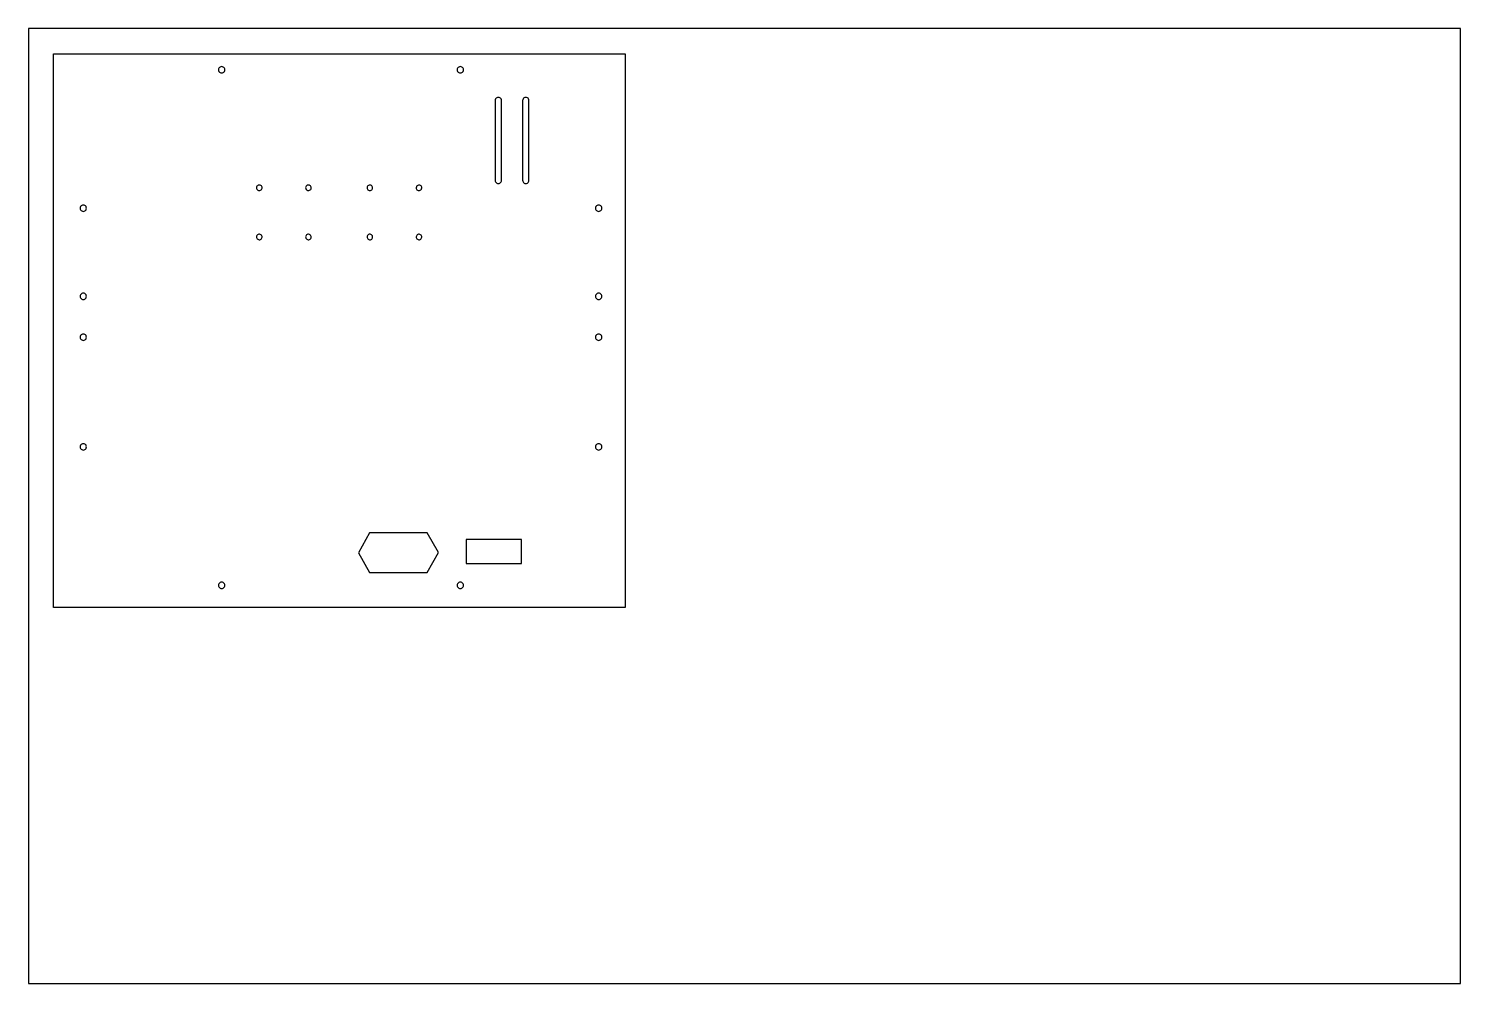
# Model space of a CAD drawing. Extents: x 1.8 to 91.8, y 1.1 to 61.1.
import ezdxf

# ---------------------------------------------------------------- set-up
doc = ezdxf.new("R2010")
doc.units = 0
doc.header["$MEASUREMENT"] = 0
doc.layers.add('Group#92', color=7, linetype='Continuous')

msp = doc.modelspace()

# ---------------------------------------------------------------- linework, layer by layer
at = {"ltscale": 0.1}
for p, q in [((1.83, 61.121), (1.83, 1.121)), ((91.83, 61.121), (1.83, 61.121)), ((91.83, 1.121), (91.83, 61.121)), ((91.83, 61.121), (91.83, 61.121)), ((1.83, 1.121), (91.83, 1.121))]:
    msp.add_line(p, q, dxfattribs=at)
at = {"layer": 'Group#92', "ltscale": 0.1}
for points in [[(39.339, 59.536, -0.4), (39.339, 24.736, -0.4), (3.399, 24.736, -0.4), (3.399, 59.536, -0.4), (39.339, 59.536, -0.4)], [(13.864, 58.709, -0.4), (13.823, 58.678, -0.4), (13.791, 58.636, -0.4), (13.771, 58.588, -0.4), (13.764, 58.536, -0.4), (13.771, 58.484, -0.4), (13.791, 58.436, -0.4), (13.823, 58.395, -0.4), (13.864, 58.363, -0.4), (13.912, 58.343, -0.4), (13.964, 58.336, -0.4), (14.016, 58.343, -0.4), (14.064, 58.363, -0.4), (14.105, 58.395, -0.4), (14.137, 58.436, -0.4), (14.157, 58.484, -0.4), (14.164, 58.536, -0.4), (14.157, 58.588, -0.4), (14.137, 58.636, -0.4), (14.105, 58.678, -0.4), (14.064, 58.709, -0.4), (14.016, 58.729, -0.4), (13.964, 58.736, -0.4), (13.912, 58.729, -0.4), (13.864, 58.709, -0.4)], [(28.764, 58.536, -0.4), (28.771, 58.484, -0.4), (28.791, 58.436, -0.4), (28.823, 58.395, -0.4), (28.864, 58.363, -0.4), (28.912, 58.343, -0.4), (28.964, 58.336, -0.4), (29.016, 58.343, -0.4), (29.064, 58.363, -0.4), (29.105, 58.395, -0.4), (29.137, 58.436, -0.4), (29.157, 58.484, -0.4), (29.164, 58.536, -0.4), (29.157, 58.588, -0.4), (29.137, 58.636, -0.4), (29.105, 58.678, -0.4), (29.064, 58.709, -0.4), (29.016, 58.729, -0.4), (28.964, 58.736, -0.4), (28.912, 58.729, -0.4), (28.864, 58.709, -0.4), (28.823, 58.678, -0.4), (28.791, 58.636, -0.4), (28.771, 58.588, -0.4), (28.764, 58.536, -0.4)], [(31.159, 56.652, -0.4), (31.152, 56.601, -0.4), (31.152, 51.591, -0.4), (31.159, 51.539, -0.4), (31.179, 51.491, -0.4), (31.211, 51.449, -0.4), (31.252, 51.417, -0.4), (31.3, 51.397, -0.4), (31.352, 51.391, -0.4), (31.404, 51.397, -0.4), (31.452, 51.417, -0.4), (31.493, 51.449, -0.4), (31.525, 51.491, -0.4), (31.545, 51.539, -0.4), (31.552, 51.591, -0.4), (31.552, 56.601, -0.4), (31.545, 56.652, -0.4), (31.525, 56.701, -0.4), (31.493, 56.742, -0.4), (31.452, 56.774, -0.4), (31.404, 56.794, -0.4), (31.352, 56.801, -0.4), (31.3, 56.794, -0.4), (31.252, 56.774, -0.4), (31.211, 56.742, -0.4), (31.179, 56.701, -0.4), (31.159, 56.652, -0.4)], [(32.889, 56.652, -0.4), (32.882, 56.601, -0.4), (32.882, 51.591, -0.4), (32.889, 51.539, -0.4), (32.909, 51.491, -0.4), (32.941, 51.449, -0.4), (32.982, 51.417, -0.4), (33.03, 51.397, -0.4), (33.082, 51.391, -0.4), (33.134, 51.397, -0.4), (33.182, 51.417, -0.4), (33.223, 51.449, -0.4), (33.255, 51.491, -0.4), (33.275, 51.539, -0.4), (33.282, 51.591, -0.4), (33.282, 56.601, -0.4), (33.275, 56.652, -0.4), (33.255, 56.701, -0.4), (33.223, 56.742, -0.4), (33.182, 56.774, -0.4), (33.134, 56.794, -0.4), (33.082, 56.801, -0.4), (33.03, 56.794, -0.4), (32.982, 56.774, -0.4), (32.941, 56.742, -0.4), (32.909, 56.701, -0.4), (32.889, 56.652, -0.4)], [(16.405, 50.96, -0.4), (16.444, 50.985, -0.4), (16.474, 51.019, -0.4), (16.494, 51.06, -0.4), (16.504, 51.105, -0.4), (16.501, 51.151, -0.4), (16.486, 51.194, -0.4), (16.461, 51.232, -0.4), (16.427, 51.262, -0.4), (16.386, 51.283, -0.4), (16.341, 51.292, -0.4), (16.296, 51.289, -0.4), (16.252, 51.275, -0.4), (16.214, 51.25, -0.4), (16.184, 51.216, -0.4), (16.164, 51.175, -0.4), (16.154, 51.13, -0.4), (16.157, 51.084, -0.4), (16.172, 51.041, -0.4), (16.197, 51.003, -0.4), (16.231, 50.973, -0.4), (16.272, 50.952, -0.4), (16.316, 50.943, -0.4), (16.362, 50.946, -0.4), (16.405, 50.96, -0.4)], [(19.495, 50.96, -0.4), (19.534, 50.985, -0.4), (19.564, 51.019, -0.4), (19.584, 51.06, -0.4), (19.594, 51.105, -0.4), (19.591, 51.151, -0.4), (19.576, 51.194, -0.4), (19.551, 51.232, -0.4), (19.517, 51.262, -0.4), (19.476, 51.283, -0.4), (19.431, 51.292, -0.4), (19.386, 51.289, -0.4), (19.342, 51.275, -0.4), (19.304, 51.25, -0.4), (19.274, 51.216, -0.4), (19.254, 51.175, -0.4), (19.244, 51.13, -0.4), (19.247, 51.084, -0.4), (19.262, 51.041, -0.4), (19.287, 51.003, -0.4), (19.321, 50.973, -0.4), (19.362, 50.952, -0.4), (19.406, 50.943, -0.4), (19.452, 50.946, -0.4), (19.495, 50.96, -0.4)], [(23.397, 50.988, -0.4), (23.426, 51.023, -0.4), (23.446, 51.064, -0.4), (23.454, 51.109, -0.4), (23.45, 51.155, -0.4), (23.435, 51.198, -0.4), (23.408, 51.235, -0.4), (23.374, 51.265, -0.4), (23.332, 51.284, -0.4), (23.287, 51.292, -0.4), (23.242, 51.289, -0.4), (23.199, 51.273, -0.4), (23.161, 51.247, -0.4), (23.132, 51.212, -0.4), (23.112, 51.171, -0.4), (23.104, 51.126, -0.4), (23.108, 51.08, -0.4), (23.123, 51.037, -0.4), (23.149, 51, -0.4), (23.184, 50.97, -0.4), (23.226, 50.951, -0.4), (23.271, 50.943, -0.4), (23.316, 50.947, -0.4), (23.359, 50.962, -0.4), (23.397, 50.988, -0.4)], [(26.487, 50.988, -0.4), (26.516, 51.023, -0.4), (26.536, 51.064, -0.4), (26.544, 51.109, -0.4), (26.54, 51.155, -0.4), (26.525, 51.198, -0.4), (26.498, 51.235, -0.4), (26.464, 51.265, -0.4), (26.422, 51.284, -0.4), (26.377, 51.292, -0.4), (26.332, 51.289, -0.4), (26.289, 51.273, -0.4), (26.251, 51.247, -0.4), (26.222, 51.212, -0.4), (26.202, 51.171, -0.4), (26.194, 51.126, -0.4), (26.198, 51.08, -0.4), (26.213, 51.037, -0.4), (26.239, 51, -0.4), (26.274, 50.97, -0.4), (26.316, 50.951, -0.4), (26.361, 50.943, -0.4), (26.406, 50.947, -0.4), (26.449, 50.962, -0.4), (26.487, 50.988, -0.4)], [(5.316, 50.029, -0.4), (5.264, 50.036, -0.4), (5.212, 50.029, -0.4), (5.164, 50.009, -0.4), (5.123, 49.978, -0.4), (5.091, 49.936, -0.4), (5.071, 49.888, -0.4), (5.064, 49.836, -0.4), (5.071, 49.784, -0.4), (5.091, 49.736, -0.4), (5.123, 49.695, -0.4), (5.164, 49.663, -0.4), (5.212, 49.643, -0.4), (5.264, 49.636, -0.4), (5.316, 49.643, -0.4), (5.364, 49.663, -0.4), (5.405, 49.695, -0.4), (5.437, 49.736, -0.4), (5.457, 49.784, -0.4), (5.464, 49.836, -0.4), (5.457, 49.888, -0.4), (5.437, 49.936, -0.4), (5.405, 49.978, -0.4), (5.364, 50.009, -0.4), (5.316, 50.029, -0.4)], [(37.716, 50.029, -0.4), (37.664, 50.036, -0.4), (37.612, 50.029, -0.4), (37.564, 50.009, -0.4), (37.523, 49.978, -0.4), (37.491, 49.936, -0.4), (37.471, 49.888, -0.4), (37.464, 49.836, -0.4), (37.471, 49.784, -0.4), (37.491, 49.736, -0.4), (37.523, 49.695, -0.4), (37.564, 49.663, -0.4), (37.612, 49.643, -0.4), (37.664, 49.636, -0.4), (37.716, 49.643, -0.4), (37.764, 49.663, -0.4), (37.805, 49.695, -0.4), (37.837, 49.736, -0.4), (37.857, 49.784, -0.4), (37.864, 49.836, -0.4), (37.857, 49.888, -0.4), (37.837, 49.936, -0.4), (37.805, 49.978, -0.4), (37.764, 50.009, -0.4), (37.716, 50.029, -0.4)], [(16.405, 47.87, -0.4), (16.444, 47.895, -0.4), (16.474, 47.929, -0.4), (16.494, 47.97, -0.4), (16.504, 48.015, -0.4), (16.501, 48.061, -0.4), (16.486, 48.104, -0.4), (16.461, 48.142, -0.4), (16.427, 48.172, -0.4), (16.386, 48.193, -0.4), (16.341, 48.202, -0.4), (16.296, 48.199, -0.4), (16.252, 48.185, -0.4), (16.214, 48.16, -0.4), (16.184, 48.126, -0.4), (16.164, 48.085, -0.4), (16.154, 48.04, -0.4), (16.157, 47.994, -0.4), (16.172, 47.951, -0.4), (16.197, 47.913, -0.4), (16.231, 47.883, -0.4), (16.272, 47.862, -0.4), (16.316, 47.853, -0.4), (16.362, 47.856, -0.4), (16.405, 47.87, -0.4)], [(19.342, 48.185, -0.4), (19.304, 48.16, -0.4), (19.274, 48.126, -0.4), (19.254, 48.085, -0.4), (19.244, 48.04, -0.4), (19.247, 47.994, -0.4), (19.262, 47.951, -0.4), (19.287, 47.913, -0.4), (19.321, 47.883, -0.4), (19.362, 47.862, -0.4), (19.406, 47.853, -0.4), (19.452, 47.856, -0.4), (19.495, 47.87, -0.4), (19.534, 47.895, -0.4), (19.564, 47.929, -0.4), (19.584, 47.97, -0.4), (19.594, 48.015, -0.4), (19.591, 48.061, -0.4), (19.576, 48.104, -0.4), (19.551, 48.142, -0.4), (19.517, 48.172, -0.4), (19.476, 48.193, -0.4), (19.431, 48.202, -0.4), (19.386, 48.199, -0.4), (19.342, 48.185, -0.4)], [(23.203, 48.185, -0.4), (23.164, 48.16, -0.4), (23.134, 48.126, -0.4), (23.114, 48.085, -0.4), (23.104, 48.04, -0.4), (23.107, 47.994, -0.4), (23.122, 47.951, -0.4), (23.147, 47.913, -0.4), (23.181, 47.883, -0.4), (23.222, 47.862, -0.4), (23.266, 47.853, -0.4), (23.312, 47.856, -0.4), (23.355, 47.87, -0.4), (23.394, 47.895, -0.4), (23.424, 47.929, -0.4), (23.444, 47.97, -0.4), (23.454, 48.015, -0.4), (23.451, 48.061, -0.4), (23.436, 48.104, -0.4), (23.411, 48.142, -0.4), (23.377, 48.172, -0.4), (23.336, 48.193, -0.4), (23.291, 48.202, -0.4), (23.246, 48.199, -0.4), (23.203, 48.185, -0.4)], [(26.445, 47.87, -0.4), (26.484, 47.895, -0.4), (26.514, 47.929, -0.4), (26.534, 47.97, -0.4), (26.544, 48.015, -0.4), (26.541, 48.061, -0.4), (26.526, 48.104, -0.4), (26.501, 48.142, -0.4), (26.467, 48.172, -0.4), (26.426, 48.193, -0.4), (26.381, 48.202, -0.4), (26.336, 48.199, -0.4), (26.293, 48.185, -0.4), (26.254, 48.16, -0.4), (26.224, 48.126, -0.4), (26.204, 48.085, -0.4), (26.194, 48.04, -0.4), (26.197, 47.994, -0.4), (26.212, 47.951, -0.4), (26.237, 47.913, -0.4), (26.271, 47.883, -0.4), (26.312, 47.862, -0.4), (26.356, 47.853, -0.4), (26.402, 47.856, -0.4), (26.445, 47.87, -0.4)], [(5.091, 44.4, -0.4), (5.071, 44.351, -0.4), (5.064, 44.3, -0.4), (5.071, 44.248, -0.4), (5.091, 44.2, -0.4), (5.123, 44.158, -0.4), (5.164, 44.126, -0.4), (5.212, 44.106, -0.4), (5.264, 44.1, -0.4), (5.316, 44.106, -0.4), (5.364, 44.126, -0.4), (5.405, 44.158, -0.4), (5.437, 44.2, -0.4), (5.457, 44.248, -0.4), (5.464, 44.3, -0.4), (5.457, 44.351, -0.4), (5.437, 44.4, -0.4), (5.405, 44.441, -0.4), (5.364, 44.473, -0.4), (5.316, 44.493, -0.4), (5.264, 44.5, -0.4), (5.212, 44.493, -0.4), (5.164, 44.473, -0.4), (5.123, 44.441, -0.4), (5.091, 44.4, -0.4)], [(37.664, 44.5, -0.4), (37.612, 44.493, -0.4), (37.564, 44.473, -0.4), (37.523, 44.441, -0.4), (37.491, 44.4, -0.4), (37.471, 44.351, -0.4), (37.464, 44.3, -0.4), (37.471, 44.248, -0.4), (37.491, 44.2, -0.4), (37.523, 44.158, -0.4), (37.564, 44.126, -0.4), (37.612, 44.106, -0.4), (37.664, 44.1, -0.4), (37.716, 44.106, -0.4), (37.764, 44.126, -0.4), (37.805, 44.158, -0.4), (37.837, 44.2, -0.4), (37.857, 44.248, -0.4), (37.864, 44.3, -0.4), (37.857, 44.351, -0.4), (37.837, 44.4, -0.4), (37.805, 44.441, -0.4), (37.764, 44.473, -0.4), (37.716, 44.493, -0.4), (37.664, 44.5, -0.4)], [(5.123, 41.588, -0.4), (5.164, 41.556, -0.4), (5.212, 41.536, -0.4), (5.264, 41.53, -0.4), (5.316, 41.536, -0.4), (5.364, 41.556, -0.4), (5.405, 41.588, -0.4), (5.437, 41.63, -0.4), (5.457, 41.678, -0.4), (5.464, 41.73, -0.4), (5.457, 41.781, -0.4), (5.437, 41.83, -0.4), (5.405, 41.871, -0.4), (5.364, 41.903, -0.4), (5.316, 41.923, -0.4), (5.264, 41.93, -0.4), (5.212, 41.923, -0.4), (5.164, 41.903, -0.4), (5.123, 41.871, -0.4), (5.091, 41.83, -0.4), (5.071, 41.781, -0.4), (5.064, 41.73, -0.4), (5.071, 41.678, -0.4), (5.091, 41.63, -0.4), (5.123, 41.588, -0.4)], [(37.805, 41.871, -0.4), (37.764, 41.903, -0.4), (37.716, 41.923, -0.4), (37.664, 41.93, -0.4), (37.612, 41.923, -0.4), (37.564, 41.903, -0.4), (37.523, 41.871, -0.4), (37.491, 41.83, -0.4), (37.471, 41.781, -0.4), (37.464, 41.73, -0.4), (37.471, 41.678, -0.4), (37.491, 41.63, -0.4), (37.523, 41.588, -0.4), (37.564, 41.556, -0.4), (37.612, 41.536, -0.4), (37.664, 41.53, -0.4), (37.716, 41.536, -0.4), (37.764, 41.556, -0.4), (37.805, 41.588, -0.4), (37.837, 41.63, -0.4), (37.857, 41.678, -0.4), (37.864, 41.73, -0.4), (37.857, 41.781, -0.4), (37.837, 41.83, -0.4), (37.805, 41.871, -0.4)], [(5.316, 35.029, -0.4), (5.264, 35.036, -0.4), (5.212, 35.029, -0.4), (5.164, 35.009, -0.4), (5.123, 34.978, -0.4), (5.091, 34.936, -0.4), (5.071, 34.888, -0.4), (5.064, 34.836, -0.4), (5.071, 34.784, -0.4), (5.091, 34.736, -0.4), (5.123, 34.695, -0.4), (5.164, 34.663, -0.4), (5.212, 34.643, -0.4), (5.264, 34.636, -0.4), (5.316, 34.643, -0.4), (5.364, 34.663, -0.4), (5.405, 34.695, -0.4), (5.437, 34.736, -0.4), (5.457, 34.784, -0.4), (5.464, 34.836, -0.4), (5.457, 34.888, -0.4), (5.437, 34.936, -0.4), (5.405, 34.978, -0.4), (5.364, 35.009, -0.4), (5.316, 35.029, -0.4)], [(37.716, 35.029, -0.4), (37.664, 35.036, -0.4), (37.612, 35.029, -0.4), (37.564, 35.009, -0.4), (37.523, 34.978, -0.4), (37.491, 34.936, -0.4), (37.471, 34.888, -0.4), (37.464, 34.836, -0.4), (37.471, 34.784, -0.4), (37.491, 34.736, -0.4), (37.523, 34.695, -0.4), (37.564, 34.663, -0.4), (37.612, 34.643, -0.4), (37.664, 34.636, -0.4), (37.716, 34.643, -0.4), (37.764, 34.663, -0.4), (37.805, 34.695, -0.4), (37.837, 34.736, -0.4), (37.857, 34.784, -0.4), (37.864, 34.836, -0.4), (37.857, 34.888, -0.4), (37.837, 34.936, -0.4), (37.805, 34.978, -0.4), (37.764, 35.009, -0.4), (37.716, 35.029, -0.4)], [(23.26, 26.934, -0.4), (26.887, 26.94, -0.4), (27.587, 28.192, -0.4), (26.887, 29.441, -0.4), (23.26, 29.435, -0.4), (22.56, 28.184, -0.4), (23.26, 26.934, -0.4)], [(29.344, 29.022, -0.4), (29.344, 27.502, -0.4), (32.814, 27.502, -0.4), (32.814, 29.022, -0.4), (29.344, 29.022, -0.4)], [(13.964, 25.936, -0.4), (14.016, 25.943, -0.4), (14.064, 25.963, -0.4), (14.105, 25.995, -0.4), (14.137, 26.036, -0.4), (14.157, 26.084, -0.4), (14.164, 26.136, -0.4), (14.157, 26.188, -0.4), (14.137, 26.236, -0.4), (14.105, 26.278, -0.4), (14.064, 26.309, -0.4), (14.016, 26.329, -0.4), (13.964, 26.336, -0.4), (13.912, 26.329, -0.4), (13.864, 26.309, -0.4), (13.823, 26.278, -0.4), (13.791, 26.236, -0.4), (13.771, 26.188, -0.4), (13.764, 26.136, -0.4), (13.771, 26.084, -0.4), (13.791, 26.036, -0.4), (13.823, 25.995, -0.4), (13.864, 25.963, -0.4), (13.912, 25.943, -0.4), (13.964, 25.936, -0.4)], [(29.164, 26.136, -0.4), (29.157, 26.188, -0.4), (29.137, 26.236, -0.4), (29.105, 26.278, -0.4), (29.064, 26.309, -0.4), (29.016, 26.329, -0.4), (28.964, 26.336, -0.4), (28.912, 26.329, -0.4), (28.864, 26.309, -0.4), (28.823, 26.278, -0.4), (28.791, 26.236, -0.4), (28.771, 26.188, -0.4), (28.764, 26.136, -0.4), (28.771, 26.084, -0.4), (28.791, 26.036, -0.4), (28.823, 25.995, -0.4), (28.864, 25.963, -0.4), (28.912, 25.943, -0.4), (28.964, 25.936, -0.4), (29.016, 25.943, -0.4), (29.064, 25.963, -0.4), (29.105, 25.995, -0.4), (29.137, 26.036, -0.4), (29.157, 26.084, -0.4), (29.164, 26.136, -0.4)]]:
    msp.add_polyline3d(points, dxfattribs=at)

doc.saveas('drawing.dxf')
